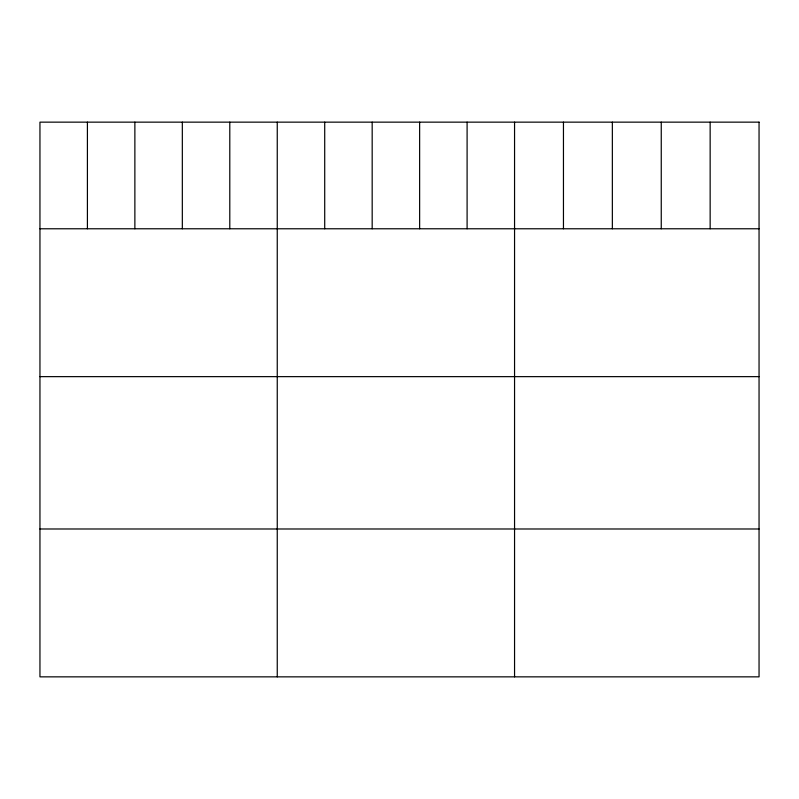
<?xml version="1.0" encoding="UTF-8"?>
<svg xmlns="http://www.w3.org/2000/svg" width="799" height="799" viewBox="0 0 799 799"><rect width="100%" height="100%" fill="white"/><g stroke="black" fill="none" stroke-linecap="round" stroke-linejoin="round"><path stroke-width="1.2" d="M39.95 228.774L759.05 228.774M39.95 376.639L759.05 376.639M39.95 528.988L759.05 528.988M710.151 122.147L710.151 228.774M661.252 122.147L661.252 228.774M612.354 122.147L612.354 228.774M563.455 122.147L563.455 228.774M514.556 122.147L514.556 676.853M467.095 122.147L467.095 228.774M419.635 122.147L419.635 228.774M372.174 122.147L372.174 228.774M324.714 122.147L324.714 228.774M277.253 122.147L277.253 676.853M229.792 122.147L229.792 228.774M182.332 122.147L182.332 228.774M134.871 122.147L134.871 228.774M87.411 122.147L87.411 228.774M759.05 122.147L39.95 122.147L39.95 676.853L759.05 676.853L759.05 122.147"/></g></svg>
